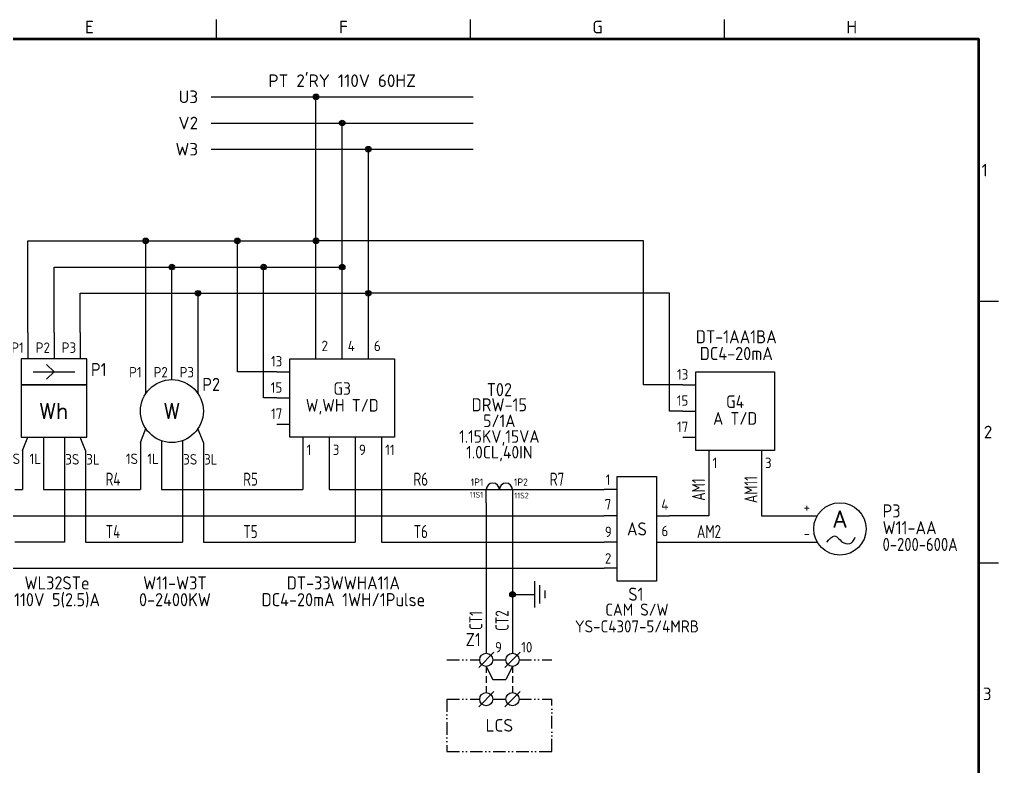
# Model space of a CAD drawing. Header units: millimetres. Extents: x 0 to 556, y 1 to 306.
# Drawn here: x 220.9 to 407.8, y 144.7 to 287.2 of the extents above; entities that cross this region are included whole.
import ezdxf
from ezdxf.enums import TextEntityAlignment as Align

# ---------------------------------------------------------------- set-up
doc = ezdxf.new("R2010")
doc.units = ezdxf.units.MM
doc.linetypes.add('ACAD_ISO12W100', pattern=[21, 12, -3, 0, -3, 0, -3])
doc.linetypes.add('HIDDEN', pattern=[0.375, 0.25, -0.125])
for name, color, linetype in [('MISC', 7, 'Continuous'), ('Normal Text', 7, 'Continuous'), ('Sheet Line', 3, 'Continuous'), ('Sheet Text', 2, 'Continuous'), ('SYMS', 7, 'Continuous'), ('TAGS', 7, 'Continuous'), ('TERMS', 7, 'Continuous'), ('WIRE(DEFAULT)', 7, 'Continuous'), ('WIRE_RED', 1, 'Continuous'), ('WIREFIXED', 7, 'Continuous')]:
    doc.layers.add(name, color=color, linetype=linetype)
doc.layers.add('Sheet Out Line', color=2, linetype='Continuous', lineweight=50)
doc.styles.add('SIMPLEX', font='simplex')
doc.styles.add('WD', font='ISOCP2.shx')
doc.styles.add('WD_IEC', font='ISOCP2.shx', dxfattribs={"width": 1.1, "height": 2.4, "bigfont": 'whgtxt.shx'})

# ---------------------------------------------------------------- blocks, each defined once
blk = doc.blocks.new('VO71_TDT1')
for p, q in [((-10, 5), (-7.5, 5)), ((-10, 0), (-7.5, 0)), ((-10, -5), (-7.5, -5)), ((-5, -7.5), (-5, -10)), ((5, -7.5), (5, -10))]:
    blk.add_line(p, q)
blk.add_lwpolyline([(-7.5, 7.5), (7.5, 7.5), (7.5, -7.5), (-7.5, -7.5)], close=True)
at = {"style": 'WD_IEC'}
for tag, p in [('RATING11', (0.22, 12.19)), ('RATING1', (0.22, 8.99))]:
    blk.add_attdef(tag, text='', height=2.5, dxfattribs=at).set_placement(p, align=Align.BOTTOM_CENTER)
at = {"linetype": 'Continuous', "style": 'WD'}
for tag, p in [('TERM01', (-8.93, 6.01)), ('TERM02', (-8.93, 1.01)), ('TERM03', (-8.93, -3.99))]:
    blk.add_attdef(tag, text='', height=2, dxfattribs=at).set_placement(p, align=Align.RIGHT)
at = {"style": 'WD', "flags": 1}
for tag, p in [('X4TERM01', (-10, 5)), ('X4TERM02', (-10, 0)), ('X4TERM03', (-10, -5)), ('X8TERM05', (5, -10))]:
    blk.add_attdef(tag, text='', height=0.08, dxfattribs=at).set_placement(p, align=Align.RIGHT)
at = {"style": 'WD'}
for tag, p in [('TAG1', (0, 1.8)), ('RATING12', (0, -1.4))]:
    blk.add_attdef(tag, text='', height=2.4, dxfattribs=at).set_placement(p, align=Align.MIDDLE_CENTER)
at = {"style": 'WD', "flags": 1}
for tag, p, height in [('LOC', (9.21, -2.67), 1), ('INST', (9.23, -1.56), 1), ('CAT', (9.16, -3.84), 1), ('FAMILY', (9.23, -4.99), 1), ('MFG', (9.31, -6.26), 1), ('ASSYCODE', (9.16, -7.35), 1), ('X8TERM04', (-5, -10), 0.08)]:
    blk.add_attdef(tag, p, '', height=height, dxfattribs=at)
at = {"linetype": 'Continuous', "style": 'WD'}
for tag, p in [('TERM04', (-4.3, -10.89)), ('TERM05', (5.7, -10.89))]:
    blk.add_attdef(tag, p, '', height=2, dxfattribs=at)
blk = doc.blocks.new('VHA1_AM1')
blk.add_circle((0, 0), 5)
blk.add_spline([(-2.5, -2.5), (-1.02, -1.33), (0.76, -2.67), (2.2, -2.67), (2.89, -1.58)], degree=3)
at = {"style": 'SIMPLEX'}
blk.add_text('A', height=3.2, dxfattribs=at).set_placement((0, 1.88), align=Align.MIDDLE)
at = {"style": 'WD_IEC'}
for tag, p in [('TERM03', (-1.91, 5.19)), ('TERM04', (3.09, 5.19))]:
    blk.add_attdef(tag, text='', height=2, dxfattribs=at).set_placement(p, align=Align.BOTTOM_LEFT)
for tag, p in [('TERM01', (-5.72, 2.57)), ('TERM06', (6.66, 2.4)), ('TERM02', (-5.72, -2.43)), ('TERM07', (-3.29, -7.14)), ('TERM05', (4.09, -7.49))]:
    blk.add_attdef(tag, text='', height=2, dxfattribs=at).set_placement(p, align=Align.BOTTOM_RIGHT)
at = {"style": 'WD', "flags": 1}
for tag, p in [('X2TERM03', (-2.5, 4.33)), ('X2TERM09', (0, 5)), ('X2TERM04', (2.5, 4.33)), ('X4TERM01', (-4.33, 2.5)), ('X1TERM06', (4.33, 2.5)), ('X4TERM08', (-5, 0)), ('X1TERM12', (5, 0)), ('X4TERM02', (-4.33, -2.5)), ('X1TERM11', (4.33, -2.5)), ('X8TERM07', (-2.5, -4.33)), ('X8TERM10', (0, -5)), ('X1TERM05', (2.5, -4.33))]:
    blk.add_attdef(tag, p, '', height=0.5, dxfattribs=at)
at = {"style": 'WD_IEC'}
for tag, p in [('TAG1', (8.14, 2.19)), ('RATING11', (8.14, -1.01)), ('RATING1', (8.14, -4.21)), ('RATING2', (8.09, -7.41))]:
    blk.add_attdef(tag, p, '', height=2.5, dxfattribs=at)
at = {"style": 'WD_IEC', "flags": 1}
for tag, p in [('INST', (-4.32, -9.29)), ('ASSYCODE', (-4.32, -12.2)), ('LOC', (-4.32, -10.79)), ('FAMILY', (-4.32, -13.7)), ('CAT', (-4.32, -15.2)), ('MFG', (-4.32, -16.56))]:
    blk.add_attdef(tag, text='', height=1, dxfattribs=at).set_placement(p, align=Align.RIGHT)
blk = doc.blocks.new('WD_WNV')
at = {"linetype": 'Continuous', "style": 'WD_IEC', "width": 0.8}
blk.add_attdef('WIRENO', text='', height=2.5, rotation=90, dxfattribs=at).set_placement((-0.75, 0), align=Align.CENTER)
at = {"style": 'WD_IEC', "flags": 1}
for tag, p in [('W08USER', (-1, 0.375)), ('W04USER', (-1, 0.875)), ('W05USER', (-1, 0.75)), ('W09USER', (-1, 0.25)), ('W03USER', (-1, 1)), ('W06USER', (-1, 0.625)), ('W07USER', (-1, 0.5)), ('W02USER', (-1, 1.125)), ('W01USER', (-1, 1.25)), ('W10USER', (-1, 0.125))]:
    blk.add_attdef(tag, text='', height=0.08, dxfattribs=at).set_placement(p, align=Align.CENTER)
blk = doc.blocks.new('VH31_WMT1')
for p, q in [((2.5, 18.32), (2.5, 25)), ((7.5, 21), (7.5, 25)), ((12.5, 18.32), (12.5, 25)), ((1.5, 9), (2.52, 11.66)), ((13.5, 9), (12.48, 11.66)), ((5.5, 9.34), (5.5, 0)), ((9.5, 9.34), (9.5, -10)), ((1.5, 9), (1.5, 0)), ((13.5, 9), (13.5, -10)), ((0, 0), (1.5, 0)), ((5.5, 0), (15, 0)), ((0, -10), (9.5, -10)), ((13.5, -10), (15, -10))]:
    blk.add_line(p, q)
blk.add_circle((7.5, 15), 6)
at = {"style": 'SIMPLEX'}
blk.add_text('W', height=3, dxfattribs=at).set_placement((7.5, 15), align=Align.MIDDLE)
at = {"flags": 1}
for tag, p, height, style in [('X2TERM01', (2.5, 25), 0.08, 'WD'), ('X2TERM02', (7.5, 25), 0.08, 'WD'), ('X2TERM03', (12.5, 25), 0.08, 'WD'), ('INST', (13.88, 23.15), 1, 'WD_IEC'), ('LOC', (13.88, 21.8), 1, 'WD_IEC'), ('X4TERM04', (0, 0), 0.08, 'WD'), ('X1TERM05', (15, 0), 0.08, 'WD'), ('X4TERM06', (0, -10), 0.08, 'WD'), ('X1TERM07', (15, -10), 0.08, 'WD')]:
    blk.add_attdef(tag, p, '', height=height, dxfattribs=dict(at, style=style))
at = {"style": 'WD_IEC'}
for tag, p in [('TERM01', (1.72, 21.42)), ('TERM02', (6.72, 21.42)), ('TERM03', (11.72, 21.42)), ('TERM04', (1.02, 4.89)), ('TERM05', (5.02, 4.89))]:
    blk.add_attdef(tag, text='', height=2, dxfattribs=at).set_placement(p, align=Align.RIGHT)
for tag, p, height in [('TAG1', (13.3, 18.84), 2.5), ('TERM06', (9.65, 4.79), 2), ('TERM07', (13.65, 4.79), 2)]:
    blk.add_attdef(tag, p, '', height=height, dxfattribs=at)
at = {"style": 'WD_IEC', "flags": 1}
for tag, p in [('ASSYCODE', (0.5, 15.89)), ('FAMILY', (0.5, 14.39)), ('CAT', (0.5, 12.89)), ('MFG', (0.5, 11.53))]:
    blk.add_attdef(tag, text='', height=1, dxfattribs=at).set_placement(p, align=Align.RIGHT)
at = {"style": 'WD_IEC'}
for tag, p in [('RATING11', (8.08, -16.56)), ('RATING1', (8.08, -19.76))]:
    blk.add_attdef(tag, text='', height=2.5, dxfattribs=at).set_placement(p, align=Align.TOP_CENTER)
blk = doc.blocks.new('VO71_TDT4')
for p, q in [((-5, 7.5), (-5, 10)), ((0, 7.5), (0, 10)), ((5, 7.5), (5, 10)), ((-12.5, 5), (-10, 5)), ((-12.5, 0), (-10, 0)), ((-12.5, -5), (-10, -5)), ((-7.5, -7.5), (-7.5, -10)), ((-2.5, -7.5), (-2.5, -10)), ((2.5, -7.5), (2.5, -10)), ((7.5, -7.5), (7.5, -10))]:
    blk.add_line(p, q)
blk.add_lwpolyline([(-10, 7.5), (10, 7.5), (10, -7.5), (-10, -7.5)], close=True)
at = {"style": 'WD', "flags": 1}
for tag, p, height in [('X2TERM04', (-5, 10), 0.08), ('X2TERM05', (0, 10), 0.08), ('X2TERM06', (5, 10), 0.08), ('LOC', (11.71, -2.67), 1), ('INST', (11.73, -1.56), 1), ('CAT', (11.66, -3.84), 1), ('FAMILY', (11.73, -4.99), 1), ('MFG', (11.81, -6.26), 1), ('ASSYCODE', (11.66, -7.35), 1), ('X8TERM07', (-7.5, -10), 0.08), ('X8TERM08', (-2.5, -10), 0.08), ('X8TERM09', (2.5, -10), 0.08), ('X8TERM10', (7.5, -10), 0.08)]:
    blk.add_attdef(tag, p, '', height=height, dxfattribs=at)
at = {"linetype": 'Continuous', "style": 'WD'}
for tag, p in [('TERM04', (-3.94, 8.94)), ('TERM05', (1.06, 8.94)), ('TERM06', (6.06, 8.94)), ('TERM07', (-6.8, -10.89)), ('TERM08', (-1.8, -10.89)), ('TERM09', (3.2, -10.89)), ('TERM10', (8.2, -10.89))]:
    blk.add_attdef(tag, p, '', height=2, dxfattribs=at)
for tag, p in [('TERM01', (-11.43, 6.01)), ('TERM02', (-11.43, 1.01)), ('TERM03', (-11.43, -3.99))]:
    blk.add_attdef(tag, text='', height=2, dxfattribs=at).set_placement(p, align=Align.RIGHT)
at = {"style": 'WD', "flags": 1}
for tag, p in [('X4TERM01', (-12.5, 5)), ('X4TERM02', (-12.5, 0)), ('X4TERM03', (-12.5, -5))]:
    blk.add_attdef(tag, text='', height=0.08, dxfattribs=at).set_placement(p, align=Align.RIGHT)
at = {"style": 'WD'}
for tag, p in [('TAG1', (0, 1.8)), ('RATING12', (0, -1.4))]:
    blk.add_attdef(tag, text='', height=2.4, dxfattribs=at).set_placement(p, align=Align.MIDDLE_CENTER)
at = {"style": 'WD_IEC'}
for tag, p in [('RATING11', (0.22, -34.06)), ('RATING1', (0.22, -37.26))]:
    blk.add_attdef(tag, text='', height=2.5, dxfattribs=at).set_placement(p, align=Align.TOP_CENTER)
blk = doc.blocks.new('WDDOT')
for radius in [0.529, 0.33, 0.164]:
    blk.add_circle((0, 0), radius)
blk = doc.blocks.new('Q020501')
for p, q in [((-4, 0), (4, 0)), ((0, 0), (-1.41, 1.41)), ((0, 0), (-1.41, -1.42))]:
    blk.add_line(p, q)
blk = doc.blocks.new('VH51_WHMT1')
for p, q in [((2.5, 30), (2.5, 25)), ((7.5, 30), (7.5, 25)), ((12.5, 30), (12.5, 25)), ((1.5, 7.5), (2.5, 10)), ((5.5, 10), (5.5, 0)), ((9.5, 10), (9.5, -10)), ((13.5, 7.5), (12.5, 10)), ((1.5, 7.5), (1.5, 0)), ((13.5, 7.5), (13.5, -10)), ((0, 0), (1.5, 0)), ((5.5, 0), (15, 0)), ((9.5, -10), (0, -10)), ((13.5, -10), (15, -10))]:
    blk.add_line(p, q)
for points in [[(1.25, 25), (1.25, 20), (13.75, 20), (13.75, 25)], [(1.25, 20), (1.25, 10), (13.75, 10), (13.75, 20)]]:
    blk.add_lwpolyline(points, close=True)
at = {"layer": 'SYMS'}
blk.add_blockref('Q020501', (7.5, 22.5), dxfattribs=at)
at = {"style": 'SIMPLEX'}
blk.add_text('Wh', height=3, dxfattribs=at).set_placement((7.5, 15), align=Align.MIDDLE)
at = {"flags": 1}
for tag, p, height, style in [('X2TERM01', (2.5, 30), 0.08, 'WD'), ('X2TERM02', (7.5, 30), 0.08, 'WD'), ('X2TERM03', (12.5, 30), 0.08, 'WD'), ('INST', (15.13, 26), 1, 'WD_IEC'), ('LOC', (15.13, 24.65), 1, 'WD_IEC'), ('X4TERM04', (0, 0), 0.08, 'WD'), ('X1TERM05', (15, 0), 0.08, 'WD'), ('X4TERM06', (0, -10), 0.08, 'WD'), ('X1TERM07', (15, -10), 0.08, 'WD')]:
    blk.add_attdef(tag, p, '', height=height, dxfattribs=dict(at, style=style))
at = {"style": 'WD_IEC'}
for tag, p in [('TERM01', (1.72, 26.11)), ('TERM02', (6.72, 26.11)), ('TERM03', (11.72, 26.11)), ('TERM04', (1.02, 4.89)), ('TERM05', (5.02, 4.89))]:
    blk.add_attdef(tag, text='', height=2, dxfattribs=at).set_placement(p, align=Align.RIGHT)
for tag, p, height in [('TAG1', (14.55, 21.69), 2.5), ('TERM06', (9.65, 4.79), 2), ('TERM07', (13.65, 4.79), 2)]:
    blk.add_attdef(tag, p, '', height=height, dxfattribs=at)
at = {"style": 'WD_IEC', "flags": 1}
for tag, p in [('ASSYCODE', (-0.04, 15.09)), ('FAMILY', (-0.04, 13.59)), ('CAT', (-0.04, 12.09)), ('MFG', (-0.04, 10.72))]:
    blk.add_attdef(tag, text='', height=1, dxfattribs=at).set_placement(p, align=Align.RIGHT)
at = {"style": 'WD_IEC'}
for tag, p in [('RATING11', (8.08, -16.56)), ('RATING1', (8.08, -19.76)), ('RATING2', (8.08, -22.96))]:
    blk.add_attdef(tag, text='', height=2.5, dxfattribs=at).set_placement(p, align=Align.TOP_CENTER)
blk = doc.blocks.new('WD_WNH')
at = {"linetype": 'Continuous', "style": 'WD_IEC', "width": 0.8}
blk.add_attdef('WIRENO', text='', height=2.5, dxfattribs=at).set_placement((0, 0.75), align=Align.CENTER)
at = {"style": 'WD_IEC', "flags": 1}
for tag, p in [('W08USER', (0, 0.375)), ('W04USER', (0, 0.875)), ('W05USER', (0, 0.75)), ('W09USER', (0, 0.25)), ('W03USER', (0, 1)), ('W06USER', (0, 0.625)), ('W07USER', (0, 0.5)), ('W02USER', (0, 1.125)), ('W01USER', (0, 1.25)), ('W10USER', (0, 0.125))]:
    blk.add_attdef(tag, text='', height=0.08, dxfattribs=at).set_placement(p, align=Align.CENTER)
blk = doc.blocks.new('HDA1_CT1')
for p, q in [((-5, 0), (5, 0)), ((2.5, 0), (2.5, -2.5))]:
    blk.add_line(p, q)
for centre in [(-1.25, 0), (1.25, 0)]:
    blk.add_arc(centre, 1.25, 0, 180)
at = {"layer": 'SYMS'}
blk.add_line((-2.5, -2.5), (-2.5, 0), dxfattribs=at)
at = {"style": 'WD_IEC'}
for tag, height, p in [('TAG1', 2.5, (-0.01, 17.84)), ('RATING11', 2.5, (-0.01, 14.95)), ('RATING1', 2.4, (-0.01, 11.95)), ('RATING2', 2.4, (-0.01, 8.95)), ('RATING3', 2.4, (-0.01, 5.95)), ('RATING4', 2.4, (-0.01, 2.95))]:
    blk.add_attdef(tag, text='', height=height, dxfattribs=at).set_placement(p, align=Align.CENTER)
at = {"flags": 1}
for tag, p, height, style in [('INST', (9.44, 7.12), 1, 'WD_IEC'), ('LOC', (9.33, 5.86), 1, 'WD_IEC'), ('FAMILY', (9.34, 4.5), 1, 'WD_IEC'), ('CAT', (9.38, 3.25), 1, 'WD_IEC'), ('MFG', (9.32, 2), 1, 'WD_IEC'), ('X4TERM01', (-5, 0), 0.08, 'WD'), ('X1TERM02', (5, 0), 0.08, 'WD'), ('ASSYCODE', (9.19, 0.68), 1, 'WD_IEC'), ('X4TERM03', (-2.5, -2.5), 0.08, 'WD'), ('X1TERM04', (2.5, -2.5), 0.08, 'WD')]:
    blk.add_attdef(tag, p, '', height=height, dxfattribs=dict(at, style=style))
at = {"style": 'WD_IEC', "width": 1.05}
blk.add_attdef('TERM01', text='', height=1.4, dxfattribs=at).set_placement((-3.06, 0.31), align=Align.BOTTOM_RIGHT)
blk.add_attdef('TERM02', text='', height=1.4, dxfattribs=at).set_placement((2.78, 0.31), align=Align.BOTTOM_LEFT)
at = {"style": 'WD_IEC'}
blk.add_attdef('TERM03', text='', height=1.1, dxfattribs=at).set_placement((-3.09, -0.42), align=Align.TOP_RIGHT)
blk.add_attdef('TERM04', text='', height=1.1, dxfattribs=at).set_placement((2.84, -0.58), align=Align.TOP_LEFT)
blk = doc.blocks.new('HGND2')
at = {"color": 3}
for p, q in [((1.75, -2.5), (1.75, 2.5)), ((0, 0), (1.75, 0)), ((2.75, -1.75), (2.75, 1.75)), ((3.75, -0.75), (3.75, 0.75))]:
    blk.add_line(p, q, dxfattribs=at)
at = {"style": 'WD_IEC'}
for tag, p in [('INST', (10.12, 7)), ('LOC', (10.12, 3.5))]:
    blk.add_attdef(tag, text='', height=2.5, dxfattribs=at).set_placement(p, align=Align.RIGHT)
at = {"color": 3, "style": 'WD_IEC', "flags": 1}
blk.add_attdef('TAG1', (4, 0.13), '', height=2.4, dxfattribs=at)
at = {"style": 'WD_IEC', "flags": 1}
blk.add_attdef('X4TERM01', (0, 0), '', height=0.32, dxfattribs=at)
blk = doc.blocks.new('HT0W_TB1')
blk.add_circle((0, 0), 1.25)
at = {"layer": 'SYMS'}
blk.add_line((-1.44, -1.44), (1.44, 1.44), dxfattribs=at)
at = {"style": 'WD_IEC', "flags": 1}
for tag, p in [('INST', (-1.04, 7.87)), ('LOC', (-1.04, 4.87))]:
    blk.add_attdef(tag, text='', height=2.5, dxfattribs=at).set_placement(p, align=Align.BOTTOM_RIGHT)
at = {"style": 'WD_IEC'}
blk.add_attdef('TAGSTRIP', text='', height=2.5, dxfattribs=at).set_placement((-1.04, 1.87), align=Align.BOTTOM_RIGHT)
blk.add_attdef('TERM01', text='', height=2, dxfattribs=at).set_placement((1.66, 0.81), align=Align.BOTTOM_LEFT)
at = {"flags": 1}
for tag, p, height, style in [('X4LINK', (-1.25, 0), 0.01, 'WD'), ('X4TERM01', (-1.25, 0), 0.25, 'WD_IEC'), ('STRIPSEQ', (-0.02, -0.02), 0.025, 'WD_IEC'), ('X2TERM01', (0, 1.25), 0.25, 'WD_IEC'), ('X1LINK', (1.25, 0), 0.01, 'WD'), ('X1TERM01', (1.25, 0), 0.25, 'WD_IEC'), ('LINKTERM', (-0.02, -0.06), 0.025, 'WD_IEC'), ('X8TERM01', (0, -1.25), 0.25, 'WD_IEC')]:
    blk.add_attdef(tag, p, '', height=height, dxfattribs=dict(at, style=style))
at = {"style": 'WD_IEC', "flags": 1}
for tag, height, p in [('CAT', 1, (-1.95, -2.37)), ('MFG', 1, (-2.09, -3.63)), ('ASSYCODE', 1, (-2.04, -4.92)), ('DESC1', 2, (-1.78, -7.62)), ('DESC2', 2, (-1.78, -10.06)), ('DESC3', 2, (-1.78, -12.55))]:
    blk.add_attdef(tag, text='', height=height, dxfattribs=at).set_placement(p, align=Align.RIGHT)
blk = doc.blocks.new('HT0_TB1')
blk.add_circle((0, 0), 1.25)
at = {"layer": 'SYMS'}
blk.add_line((-1.44, -1.44), (1.44, 1.44), dxfattribs=at)
at = {"flags": 1}
for tag, p, height, style in [('X4LINK', (-1.25, 0), 0.01, 'WD'), ('X4TERM01', (-1.25, 0), 0.25, 'WD_IEC'), ('X2TERM01', (0, 1.25), 0.25, 'WD_IEC'), ('X1LINK', (1.25, 0), 0.01, 'WD'), ('X1TERM01', (1.25, 0), 0.25, 'WD_IEC'), ('X8TERM01', (0, -1.25), 0.25, 'WD_IEC')]:
    blk.add_attdef(tag, p, '', height=height, dxfattribs=dict(at, style=style))
blk = doc.blocks.new('HP31_CS6')
for p, q in [((2.5, 0), (0, 0)), ((2.5, -5), (0, -5)), ((10, -5), (12.5, -5)), ((2.5, -10), (0, -10)), ((10, -10), (12.5, -10)), ((2.5, -15), (0, -15))]:
    blk.add_line(p, q)
blk.add_lwpolyline([(2.5, 2.5), (10, 2.5), (10, -17.5), (2.5, -17.5)], close=True)
at = {"linetype": 'Continuous', "style": 'WD'}
for tag, p in [('TERM01', (1.18, 0.91)), ('TERM02', (1.36, -3.81)), ('TERM03', (1.46, -9.06)), ('TERM04', (1.36, -14.13))]:
    blk.add_attdef(tag, text='', height=2, dxfattribs=at).set_placement(p, align=Align.RIGHT)
at = {"style": 'WD', "flags": 1}
for tag, p, height in [('X4TERM01', (0, 0), 0.08), ('X4TERM02', (0, -5), 0.08), ('X1TERM05', (12.5, -5), 0.08), ('X4TERM03', (0, -10), 0.08), ('X1TERM06', (12.5, -10), 0.08), ('X4TERM04', (0, -15), 0.08), ('INST', (14.71, -16.93), 1), ('LOC', (14.57, -18.29), 1), ('CAT', (14.61, -19.58), 1), ('FAMILY', (14.61, -20.82), 1), ('MFG', (14.4, -22.16), 1), ('ASSYCODE', (14.37, -23.52), 1)]:
    blk.add_attdef(tag, p, '', height=height, dxfattribs=at)
at = {"linetype": 'Continuous', "style": 'WD'}
for tag, p in [('TERM05', (10.9, -3.86)), ('TERM06', (10.95, -8.89))]:
    blk.add_attdef(tag, p, '', height=2, dxfattribs=at)
at = {"style": 'WD_IEC'}
blk.add_attdef('TEXT1', text='', height=2.5, dxfattribs=at).set_placement((6.25, -7.5), align=Align.MIDDLE)
blk.add_attdef('TAG1', text='', height=2.5, dxfattribs=at).set_placement((6.06, -19.95), align=Align.MIDDLE_CENTER)
for tag, p in [('RATING12', (6.25, -21.76)), ('RATING11', (6.25, -24.96))]:
    blk.add_attdef(tag, text='', height=2.3, dxfattribs=at).set_placement(p, align=Align.TOP_CENTER)
blk = doc.blocks.new('LSSA3')
at = {"layer": 'Sheet Line'}
for p, q in [((258.5, 283.5), (258.5, 287.25)), ((307, 283.5), (307, 287.25)), ((355.5, 283.5), (355.5, 287.25)), ((404, 233.5), (407.75, 233.5)), ((404, 183.5), (407.75, 183.5))]:
    blk.add_line(p, q, dxfattribs=at)
at = {"layer": 'Sheet Out Line'}
blk.add_lwpolyline([(16, 6.5), (404, 6.5), (404, 283.5), (16, 283.5)], close=True, dxfattribs=at)
at = {"style": 'WD_IEC', "width": 1.1}
for tag, height, p in [('DESC4', 2.4, (57.5, 39.5)), ('CUSTOMERS31', 3.8, (219, 38)), ('TITLE1', 3.6, (333, 37.5)), ('CUSTOMERS21', 3.8, (219, 35.25)), ('DESC3', 2.4, (57.5, 33.5)), ('CUSTOMERS32', 3.8, (219, 32.5)), ('TITLE2', 3.6, (333, 32.5)), ('CUSTOMERS22', 3.8, (219, 29.75)), ('RN', 3.5, (398, 28.75)), ('DESC2', 2.4, (57.5, 27.5)), ('CUSTOMERS33', 3.8, (219, 27)), ('TITLE3', 3.6, (333, 27.5)), ('DESC1', 2.4, (57.5, 21.5)), ('FILE', 2.4, (314, 18.5)), ('WORKNO', 3.5, (365.5, 18.5)), ('DESC0', 2.4, (57.5, 15.5)), ('SHN', 2.4, (395, 12)), ('TSH', 2.4, (401, 9))]:
    blk.add_attdef(tag, text='', height=height, dxfattribs=at).set_placement(p, align=Align.MIDDLE_CENTER)
at = {"style": 'WD_IEC'}
for tag, p in [('DATE4', (96.5, 39.5)), ('DRWN4', (111.5, 39.5)), ('DSGN4', (126.5, 39.5)), ('CHKD4', (141.5, 39.5)), ('APPD4', (156.5, 39.5)), ('DATE3', (96.5, 33.5)), ('DRWN3', (111.5, 33.5)), ('DSGN3', (126.5, 33.5)), ('CHKD3', (141.5, 33.5)), ('APPD3', (156.5, 33.5)), ('DATE2', (96.5, 27.5)), ('DRWN2', (111.5, 27.5)), ('DSGN2', (126.5, 27.5)), ('CHKD2', (141.5, 27.5)), ('APPD2', (156.5, 27.5)), ('DATE1', (96.5, 21.5)), ('DRWN1', (111.5, 21.5)), ('DSGN1', (126.5, 21.5)), ('CHKD1', (141.5, 21.5)), ('APPD1', (156.5, 21.5)), ('DATE0', (96.5, 15.5)), ('DRWN0', (111.5, 15.5)), ('DSGN0', (126.5, 15.5)), ('CHKD0', (141.5, 15.5)), ('APPD0', (156.5, 15.5))]:
    blk.add_attdef(tag, text='', height=2.4, dxfattribs=at).set_placement(p, align=Align.MIDDLE_CENTER)
at = {"style": 'WD_IEC', "width": 1.1}
for tag, p in [('DWG1ST', (345, 10.5)), ('DWGNO', (373.49, 10.5))]:
    blk.add_attdef(tag, text='', height=3.5, dxfattribs=at).set_placement(p, align=Align.MIDDLE_LEFT)
at = {"style": 'WD_IEC', "width": 1.1, "flags": 9}
blk.add_attdef('WD_TB', (0, 0), '', height=2.4, dxfattribs=at)
at = {"layer": 'Sheet Text', "style": 'WD_IEC', "width": 1.1}
for s, p in [('E', (234.25, 284.62)), ('F', (282.75, 284.62)), ('G', (331.25, 284.62)), ('H', (379.75, 284.62))]:
    blk.add_text(s, height=2.4, dxfattribs=at).set_placement(p, align=Align.CENTER)
for s, p in [('1', (405.73, 258.5)), ('2', (406.58, 208.5)), ('3', (406.45, 158.5))]:
    blk.add_text(s, height=2.4, dxfattribs=at).set_placement(p, align=Align.MIDDLE_RIGHT)

msp = doc.modelspace()

# ---------------------------------------------------------------- linework, layer by layer
at = {"linetype": 'HIDDEN', "ltscale": 5}
for p, q in [((310, 163.75), (310, 158.75)), ((315, 163.75), (315, 158.75))]:
    msp.add_line(p, q, dxfattribs=at)
for p, q in [((310, 163.75), (311.25, 161.25)), ((315, 163.75), (313.75, 161.25))]:
    msp.add_line(p, q)
at = {"layer": 'Normal Text', "linetype": 'ACAD_ISO12W100', "ltscale": 0.2}
for p, q in [((302.5, 165), (308.75, 165)), ((311.25, 165), (313.75, 165)), ((316.25, 165), (322.5, 165)), ((302.5, 157.5), (308.75, 157.5)), ((302.5, 157.5), (302.5, 147.5)), ((311.25, 157.5), (313.75, 157.5)), ((316.25, 157.5), (322.5, 157.5)), ((322.5, 147.5), (322.5, 157.5)), ((302.5, 147.5), (322.5, 147.5))]:
    msp.add_line(p, q, dxfattribs=at)
at = {"layer": 'Normal Text'}
msp.add_line((311.25, 161.25), (313.75, 161.25), dxfattribs=at)
at = {"layer": 'WIRE(DEFAULT)'}
for p, q in [((347.5, 212.5), (345, 212.5)), ((275, 205), (275, 197.5)), ((280, 205), (280, 197.5)), ((285, 205), (285, 187.5)), ((290, 205), (290, 187.5)), ((352.5, 202.5), (352.5, 192.5)), ((362.5, 202.5), (362.5, 192.5)), ((235, 197.5), (242.5, 197.5)), ((257.5, 197.5), (275, 197.5)), ((280, 197.5), (307.5, 197.5)), ((317.5, 197.5), (332.5, 197.5)), ((310, 195), (310, 166.25)), ((315, 195), (315, 195)), ((315, 195), (315, 166.25)), ((177.5, 192.5), (332.5, 192.5)), ((352.5, 192.5), (345, 192.5)), ((362.5, 192.5), (373.17, 192.5)), ((235, 187.5), (242.5, 187.5)), ((257.5, 187.5), (285, 187.5)), ((290, 187.5), (332.5, 187.5)), ((345, 187.5), (373.17, 187.5)), ((112.5, 182.5), (332.5, 182.5)), ((315, 177.5), (317.5, 177.5))]:
    msp.add_line(p, q, dxfattribs=at)
at = {"layer": 'WIRE_RED'}
for p, q in [((257.5, 272.5), (307.5, 272.5)), ((277.5, 245), (277.5, 272.5)), ((257.5, 267.5), (307.5, 267.5)), ((282.5, 240), (282.5, 267.5)), ((257.5, 262.5), (307.5, 262.5)), ((287.5, 235), (287.5, 262.5)), ((222.5, 227.5), (222.5, 245)), ((222.5, 245), (245, 245)), ((245, 222.5), (245, 245)), ((245, 245), (277.5, 245)), ((262.5, 220), (262.5, 245)), ((340, 245), (277.5, 245)), ((277.5, 225), (277.5, 245)), ((340, 217.5), (340, 245)), ((227.5, 227.5), (227.5, 240)), ((227.5, 240), (250, 240)), ((250, 222.5), (250, 240)), ((250, 240), (282.5, 240)), ((267.5, 215), (267.5, 240)), ((282.5, 225), (282.5, 240)), ((232.5, 227.5), (232.5, 235)), ((232.5, 235), (255, 235)), ((255, 222.5), (255, 235)), ((255, 235), (287.5, 235)), ((345, 235), (287.5, 235)), ((287.5, 225), (287.5, 235)), ((345, 212.5), (345, 235)), ((270, 220), (262.5, 220)), ((347.5, 217.5), (340, 217.5)), ((270, 215), (267.5, 215))]:
    msp.add_line(p, q, dxfattribs=at)

# ---------------------------------------------------------------- block references
at = {"layer": 'SYMS'}
for name, p in [('LSSA3', (0, 0)), ('WDDOT', (277.5, 272.5)), ('WDDOT', (282.5, 267.5)), ('WDDOT', (287.5, 262.5)), ('WDDOT', (245, 245)), ('WDDOT', (262.5, 245)), ('WDDOT', (277.5, 245)), ('WDDOT', (250, 240)), ('WDDOT', (267.5, 240)), ('WDDOT', (282.5, 240)), ('WDDOT', (255, 235)), ('WDDOT', (287.5, 235)), ('HGND2', (317.5, 177.5)), ('WDDOT', (315, 177.5)), ('HT0_TB1', (310, 157.5)), ('HT0_TB1', (315, 157.5))]:
    msp.add_blockref(name, p, dxfattribs=at)
at = {"layer": 'SYMS', "linetype": 'Continuous'}
ref = msp.add_blockref('VO71_TDT1', (357.5, 212.5), dxfattribs=at)
ref.add_attrib('TERM05', '3', (363.2, 201.61), dxfattribs={"layer": 'TERMS', "linetype": 'Continuous', "height": 2, "style": 'WD'})
ref.add_attrib('TERM04', '1', (353.2, 201.61), dxfattribs={"layer": 'TERMS', "linetype": 'Continuous', "height": 2, "style": 'WD'})
ref.add_attrib('RATING1', 'DC4-20mA', dxfattribs={"layer": 'MISC', "height": 2.5, "style": 'WD_IEC'}).set_placement((357.72, 221.49), align=Align.BOTTOM_CENTER)
ref.add_attrib('RATING11', 'DT-1AA1BA', dxfattribs={"layer": 'MISC', "height": 2.5, "style": 'WD_IEC'}).set_placement((357.72, 224.69), align=Align.BOTTOM_CENTER)
ref.add_attrib('TAG1', 'G4', dxfattribs={"layer": 'TAGS', "height": 2.4, "style": 'WD'}).set_placement((357.5, 214.3), align=Align.MIDDLE_CENTER)
ref.add_attrib('RATING12', 'A T/D', dxfattribs={"layer": 'MISC', "height": 2.4, "style": 'WD'}).set_placement((357.5, 211.1), align=Align.MIDDLE_CENTER)
ref.add_attrib('TERM03', '17', dxfattribs={"layer": 'TERMS', "linetype": 'Continuous', "height": 2, "style": 'WD'}).set_placement((348.57, 208.51), align=Align.RIGHT)
ref.add_attrib('TERM02', '15', dxfattribs={"layer": 'TERMS', "linetype": 'Continuous', "height": 2, "style": 'WD'}).set_placement((348.57, 213.51), align=Align.RIGHT)
ref.add_attrib('TERM01', '13', dxfattribs={"layer": 'TERMS', "linetype": 'Continuous', "height": 2, "style": 'WD'}).set_placement((348.57, 218.51), align=Align.RIGHT)
at = {"layer": 'SYMS'}
ref = msp.add_blockref('VH51_WHMT1', (220, 197.5), dxfattribs=at)
ref.add_attrib('TERM06', '3S', (229.65, 202.29), dxfattribs={"layer": 'TERMS', "height": 2, "style": 'WD_IEC'})
ref.add_attrib('TERM07', '3L', (233.65, 202.29), dxfattribs={"layer": 'TERMS', "height": 2, "style": 'WD_IEC'})
ref.add_attrib('TERM05', '1L', dxfattribs={"layer": 'TERMS', "height": 2, "style": 'WD_IEC'}).set_placement((225.02, 202.39), align=Align.RIGHT)
ref.add_attrib('TERM04', '1S', dxfattribs={"layer": 'TERMS', "height": 2, "style": 'WD_IEC'}).set_placement((221.02, 202.39), align=Align.RIGHT)
ref.add_attrib('TERM03', 'P3', dxfattribs={"layer": 'TERMS', "height": 2, "style": 'WD_IEC'}).set_placement((231.72, 223.61), align=Align.RIGHT)
ref.add_attrib('TERM02', 'P2', dxfattribs={"layer": 'TERMS', "height": 2, "style": 'WD_IEC'}).set_placement((226.72, 223.61), align=Align.RIGHT)
ref.add_attrib('TERM01', 'P1', dxfattribs={"layer": 'TERMS', "height": 2, "style": 'WD_IEC'}).set_placement((221.72, 223.61), align=Align.RIGHT)
ref.add_attrib('RATING1', '110V 5(2.5)A', dxfattribs={"layer": 'MISC', "height": 2.5, "style": 'WD_IEC'}).set_placement((228.08, 177.74), align=Align.TOP_CENTER)
ref.add_attrib('RATING11', 'WL32STe', dxfattribs={"layer": 'MISC', "height": 2.5, "style": 'WD_IEC'}).set_placement((228.08, 180.94), align=Align.TOP_CENTER)
ref.add_attrib('TAG1', 'P1', (234.55, 219.19), dxfattribs={"layer": 'TAGS', "height": 2.5, "style": 'WD_IEC'})
ref = msp.add_blockref('VO71_TDT4', (282.5, 215), dxfattribs=at)
ref.add_attrib('TERM06', '6', (288.56, 223.94), dxfattribs={"layer": 'TERMS', "linetype": 'Continuous', "height": 2, "style": 'WD'})
ref.add_attrib('TERM05', '4', (283.56, 223.94), dxfattribs={"layer": 'TERMS', "linetype": 'Continuous', "height": 2, "style": 'WD'})
ref.add_attrib('TERM04', '2', (278.56, 223.94), dxfattribs={"layer": 'TERMS', "linetype": 'Continuous', "height": 2, "style": 'WD'})
ref.add_attrib('RATING1', 'DC4-20mA 1WH/1Pulse', dxfattribs={"layer": 'MISC', "height": 2.5, "style": 'WD_IEC'}).set_placement((282.72, 177.74), align=Align.TOP_CENTER)
ref.add_attrib('RATING11', 'DT-33WWHA11A', dxfattribs={"layer": 'MISC', "height": 2.5, "style": 'WD_IEC'}).set_placement((282.72, 180.94), align=Align.TOP_CENTER)
ref.add_attrib('TERM10', '11', (290.7, 204.11), dxfattribs={"layer": 'TERMS', "linetype": 'Continuous', "height": 2, "style": 'WD'})
ref.add_attrib('TERM09', '9', (285.7, 204.11), dxfattribs={"layer": 'TERMS', "linetype": 'Continuous', "height": 2, "style": 'WD'})
ref.add_attrib('TERM08', '3', (280.7, 204.11), dxfattribs={"layer": 'TERMS', "linetype": 'Continuous', "height": 2, "style": 'WD'})
ref.add_attrib('TERM07', '1', (275.7, 204.11), dxfattribs={"layer": 'TERMS', "linetype": 'Continuous', "height": 2, "style": 'WD'})
ref.add_attrib('TAG1', 'G3', dxfattribs={"layer": 'TAGS', "height": 2.4, "style": 'WD'}).set_placement((282.5, 216.8), align=Align.MIDDLE_CENTER)
ref.add_attrib('RATING12', 'W,WH T/D', dxfattribs={"layer": 'MISC', "height": 2.4, "style": 'WD'}).set_placement((282.5, 213.6), align=Align.MIDDLE_CENTER)
ref.add_attrib('TERM03', '17', dxfattribs={"layer": 'TERMS', "linetype": 'Continuous', "height": 2, "style": 'WD'}).set_placement((271.07, 211.01), align=Align.RIGHT)
ref.add_attrib('TERM02', '15', dxfattribs={"layer": 'TERMS', "linetype": 'Continuous', "height": 2, "style": 'WD'}).set_placement((271.07, 216.01), align=Align.RIGHT)
ref.add_attrib('TERM01', '13', dxfattribs={"layer": 'TERMS', "linetype": 'Continuous', "height": 2, "style": 'WD'}).set_placement((271.07, 221.01), align=Align.RIGHT)
ref = msp.add_blockref('VH31_WMT1', (242.5, 197.5), dxfattribs=at)
ref.add_attrib('RATING1', '0-2400KW', dxfattribs={"layer": 'MISC', "height": 2.5, "style": 'WD_IEC'}).set_placement((250.58, 177.74), align=Align.TOP_CENTER)
ref.add_attrib('RATING11', 'W11-W3T', dxfattribs={"layer": 'MISC', "height": 2.5, "style": 'WD_IEC'}).set_placement((250.58, 180.94), align=Align.TOP_CENTER)
ref.add_attrib('TERM06', '3S', (252.15, 202.29), dxfattribs={"layer": 'TERMS', "height": 2, "style": 'WD_IEC'})
ref.add_attrib('TERM07', '3L', (256.15, 202.29), dxfattribs={"layer": 'TERMS', "height": 2, "style": 'WD_IEC'})
ref.add_attrib('TERM05', '1L', dxfattribs={"layer": 'TERMS', "height": 2, "style": 'WD_IEC'}).set_placement((247.52, 202.39), align=Align.RIGHT)
ref.add_attrib('TERM04', '1S', dxfattribs={"layer": 'TERMS', "height": 2, "style": 'WD_IEC'}).set_placement((243.52, 202.39), align=Align.RIGHT)
ref.add_attrib('TERM03', 'P3', dxfattribs={"layer": 'TERMS', "height": 2, "style": 'WD_IEC'}).set_placement((254.22, 218.92), align=Align.RIGHT)
ref.add_attrib('TERM02', 'P2', dxfattribs={"layer": 'TERMS', "height": 2, "style": 'WD_IEC'}).set_placement((249.22, 218.92), align=Align.RIGHT)
ref.add_attrib('TERM01', 'P1', dxfattribs={"layer": 'TERMS', "height": 2, "style": 'WD_IEC'}).set_placement((244.22, 218.92), align=Align.RIGHT)
ref.add_attrib('TAG1', 'P2', (255.8, 216.34), dxfattribs={"layer": 'TAGS', "height": 2.5, "style": 'WD_IEC'})
ref = msp.add_blockref('HDA1_CT1', (312.5, 197.5), dxfattribs=at)
ref.add_attrib('TERM01', '1P1', dxfattribs={"layer": 'TERMS', "height": 1.4, "style": 'WD_IEC', "width": 1.05}).set_placement((309.44, 197.81), align=Align.BOTTOM_RIGHT)
ref.add_attrib('TERM02', '1P2', dxfattribs={"layer": 'TERMS', "height": 1.4, "style": 'WD_IEC', "width": 1.05}).set_placement((315.28, 197.81), align=Align.BOTTOM_LEFT)
ref.add_attrib('TERM03', '11S1', dxfattribs={"layer": 'TERMS', "height": 1.1, "style": 'WD_IEC'}).set_placement((309.41, 197.08), align=Align.TOP_RIGHT)
ref.add_attrib('TERM04', '11S2', dxfattribs={"layer": 'TERMS', "height": 1.1, "style": 'WD_IEC'}).set_placement((315.34, 196.92), align=Align.TOP_LEFT)
ref.add_attrib('RATING11', 'DRW-15', dxfattribs={"layer": 'MISC', "height": 2.5, "style": 'WD_IEC'}).set_placement((312.49, 212.45), align=Align.CENTER)
ref.add_attrib('RATING1', '5/1A', dxfattribs={"layer": 'MISC', "height": 2.4, "style": 'WD_IEC'}).set_placement((312.49, 209.45), align=Align.CENTER)
ref.add_attrib('RATING2', '1.15KV,15VA', dxfattribs={"layer": 'MISC', "height": 2.4, "style": 'WD_IEC'}).set_placement((312.49, 206.45), align=Align.CENTER)
ref.add_attrib('RATING3', '1.0CL,40IN', dxfattribs={"layer": 'MISC', "height": 2.4, "style": 'WD_IEC'}).set_placement((312.49, 203.45), align=Align.CENTER)
ref.add_attrib('TAG1', 'T02', dxfattribs={"layer": 'TAGS', "height": 2.5, "style": 'WD_IEC'}).set_placement((312.49, 215.34), align=Align.CENTER)
ref = msp.add_blockref('HP31_CS6', (332.5, 197.5), dxfattribs=at)
ref.add_attrib('RATING11', 'YS-C4307-5/4MRB', dxfattribs={"layer": 'MISC', "height": 2.3, "style": 'WD_IEC'}).set_placement((338.75, 172.54), align=Align.TOP_CENTER)
ref.add_attrib('RATING12', 'CAM S/W', dxfattribs={"layer": 'MISC', "height": 2.3, "style": 'WD_IEC'}).set_placement((338.75, 175.74), align=Align.TOP_CENTER)
ref.add_attrib('TERM06', '6', (343.45, 188.61), dxfattribs={"layer": 'TERMS', "linetype": 'Continuous', "height": 2, "style": 'WD'})
ref.add_attrib('TERM05', '4', (343.4, 193.64), dxfattribs={"layer": 'TERMS', "linetype": 'Continuous', "height": 2, "style": 'WD'})
ref.add_attrib('TERM04', '2', dxfattribs={"layer": 'TERMS', "linetype": 'Continuous', "height": 2, "style": 'WD'}).set_placement((333.86, 183.37), align=Align.RIGHT)
ref.add_attrib('TERM03', '9', dxfattribs={"layer": 'TERMS', "linetype": 'Continuous', "height": 2, "style": 'WD'}).set_placement((333.96, 188.44), align=Align.RIGHT)
ref.add_attrib('TERM02', '7', dxfattribs={"layer": 'TERMS', "linetype": 'Continuous', "height": 2, "style": 'WD'}).set_placement((333.86, 193.69), align=Align.RIGHT)
ref.add_attrib('TERM01', '1', dxfattribs={"layer": 'TERMS', "linetype": 'Continuous', "height": 2, "style": 'WD'}).set_placement((333.68, 198.41), align=Align.RIGHT)
ref.add_attrib('TAG1', 'S1', dxfattribs={"layer": 'TAGS', "height": 2.5, "style": 'WD_IEC'}).set_placement((338.56, 177.55), align=Align.MIDDLE_CENTER)
ref.add_attrib('TEXT1', 'AS', dxfattribs={"layer": 'MISC', "height": 2.5, "style": 'WD_IEC'}).set_placement((338.75, 190), align=Align.MIDDLE)
at = {"layer": 'SYMS', "linetype": 'Continuous'}
ref = msp.add_blockref('VHA1_AM1', (377.5, 190), dxfattribs=at)
ref.add_attrib('TERM02', '-', dxfattribs={"layer": 'TERMS', "height": 2, "style": 'WD_IEC'}).set_placement((371.78, 187.57), align=Align.BOTTOM_RIGHT)
ref.add_attrib('TERM01', '+', dxfattribs={"layer": 'TERMS', "height": 2, "style": 'WD_IEC'}).set_placement((371.78, 192.57), align=Align.BOTTOM_RIGHT)
ref.add_attrib('RATING1', '0-200-600A', (385.64, 185.79), dxfattribs={"layer": 'MISC', "height": 2.5, "style": 'WD_IEC', "width": 0.9})
ref.add_attrib('RATING11', 'W11-AA', (385.64, 188.99), dxfattribs={"layer": 'MISC', "height": 2.5, "style": 'WD_IEC'})
ref.add_attrib('TAG1', 'P3', (385.64, 192.19), dxfattribs={"layer": 'TAGS', "height": 2.5, "style": 'WD_IEC'})
at = {"layer": 'SYMS'}
ref = msp.add_blockref('HT0W_TB1', (310, 165), dxfattribs=at)
ref.add_attrib('TAGSTRIP', 'Z1', dxfattribs={"layer": 'TAGS', "height": 2.5, "style": 'WD_IEC'}).set_placement((308.96, 166.87), align=Align.BOTTOM_RIGHT)
ref.add_attrib('TERM01', '9', dxfattribs={"layer": 'TERMS', "height": 2, "style": 'WD_IEC'}).set_placement((311.66, 165.81), align=Align.BOTTOM_LEFT)
ref = msp.add_blockref('HT0W_TB1', (315, 165), dxfattribs=at)
ref.add_attrib('TERM01', '10', dxfattribs={"layer": 'TERMS', "height": 2, "style": 'WD_IEC'}).set_placement((316.66, 165.81), align=Align.BOTTOM_LEFT)
at = {"layer": 'WIREFIXED'}
ref = msp.add_blockref('WD_WNH', (238.75, 197.5), dxfattribs=at)
ref.add_attrib('WIRENOF', 'R4', dxfattribs={"linetype": 'Continuous', "height": 2.5, "style": 'WD_IEC', "width": 0.8}).set_placement((238.75, 198.25), align=Align.CENTER)
ref = msp.add_blockref('WD_WNH', (265, 197.5), dxfattribs=at)
ref.add_attrib('WIRENOF', 'R5', dxfattribs={"linetype": 'Continuous', "height": 2.5, "style": 'WD_IEC', "width": 0.8}).set_placement((265, 198.25), align=Align.CENTER)
ref = msp.add_blockref('WD_WNH', (297.5, 197.5), dxfattribs=at)
ref.add_attrib('WIRENOF', 'R6', dxfattribs={"linetype": 'Continuous', "height": 2.5, "style": 'WD_IEC', "width": 0.8}).set_placement((297.5, 198.25), align=Align.CENTER)
ref = msp.add_blockref('WD_WNH', (323.5, 197.5), dxfattribs=at)
ref.add_attrib('WIRENOF', 'R7', dxfattribs={"linetype": 'Continuous', "height": 2.5, "style": 'WD_IEC', "width": 0.8}).set_placement((323.5, 198.25), align=Align.CENTER)
ref = msp.add_blockref('WD_WNV', (352.5, 197.5), dxfattribs=at)
ref.add_attrib('WIRENOF', 'AM1', dxfattribs={"linetype": 'Continuous', "height": 2.5, "rotation": 90, "style": 'WD_IEC', "width": 0.8}).set_placement((351.75, 197.5), align=Align.CENTER)
ref = msp.add_blockref('WD_WNV', (362.5, 197.5), dxfattribs=at)
ref.add_attrib('WIRENOF', 'AM11', dxfattribs={"linetype": 'Continuous', "height": 2.5, "rotation": 90, "style": 'WD_IEC', "width": 0.8}).set_placement((361.75, 197.5), align=Align.CENTER)
ref = msp.add_blockref('WD_WNH', (238.75, 187.5), dxfattribs=at)
ref.add_attrib('WIRENOF', 'T4', dxfattribs={"linetype": 'Continuous', "height": 2.5, "style": 'WD_IEC', "width": 0.8}).set_placement((238.75, 188.25), align=Align.CENTER)
ref = msp.add_blockref('WD_WNH', (265, 187.5), dxfattribs=at)
ref.add_attrib('WIRENOF', 'T5', dxfattribs={"linetype": 'Continuous', "height": 2.5, "style": 'WD_IEC', "width": 0.8}).set_placement((265, 188.25), align=Align.CENTER)
ref = msp.add_blockref('WD_WNH', (297.5, 187.5), dxfattribs=at)
ref.add_attrib('WIRENOF', 'T6', dxfattribs={"linetype": 'Continuous', "height": 2.5, "style": 'WD_IEC', "width": 0.8}).set_placement((297.5, 188.25), align=Align.CENTER)
ref = msp.add_blockref('WD_WNH', (352.5, 187.5), dxfattribs=at)
ref.add_attrib('WIRENOF', 'AM2', dxfattribs={"linetype": 'Continuous', "height": 2.5, "style": 'WD_IEC', "width": 0.8}).set_placement((352.5, 188.25), align=Align.CENTER)
ref = msp.add_blockref('WD_WNV', (310, 172.5), dxfattribs=at)
ref.add_attrib('WIRENOF', 'CT1', dxfattribs={"linetype": 'Continuous', "height": 2.5, "rotation": 90, "style": 'WD_IEC', "width": 0.8}).set_placement((309.25, 172.5), align=Align.CENTER)
ref = msp.add_blockref('WD_WNV', (315, 172.5), dxfattribs=at)
ref.add_attrib('WIRENOF', 'CT2', dxfattribs={"linetype": 'Continuous', "height": 2.5, "rotation": 90, "style": 'WD_IEC', "width": 0.8}).set_placement((314.25, 172.5), align=Align.CENTER)

# ---------------------------------------------------------------- texts
at = {"layer": 'Normal Text', "char_height": 2.4, "style": 'WD_IEC'}
for s, insert, width, attachment_point in [("PT 2'RY 110V 60HZ", (282.5, 274.38), 45, 8), ('U3', (255, 272.5), 2.5, 6), ('V2', (255, 267.5), 2.5, 6), ('W3', (255, 262.5), 2.5, 6), ('LCS', (312.5, 152.5), 5, 5)]:
    msp.add_mtext(s, dxfattribs=dict(at, insert=insert, width=width, attachment_point=attachment_point))

doc.saveas('drawing.dxf')
